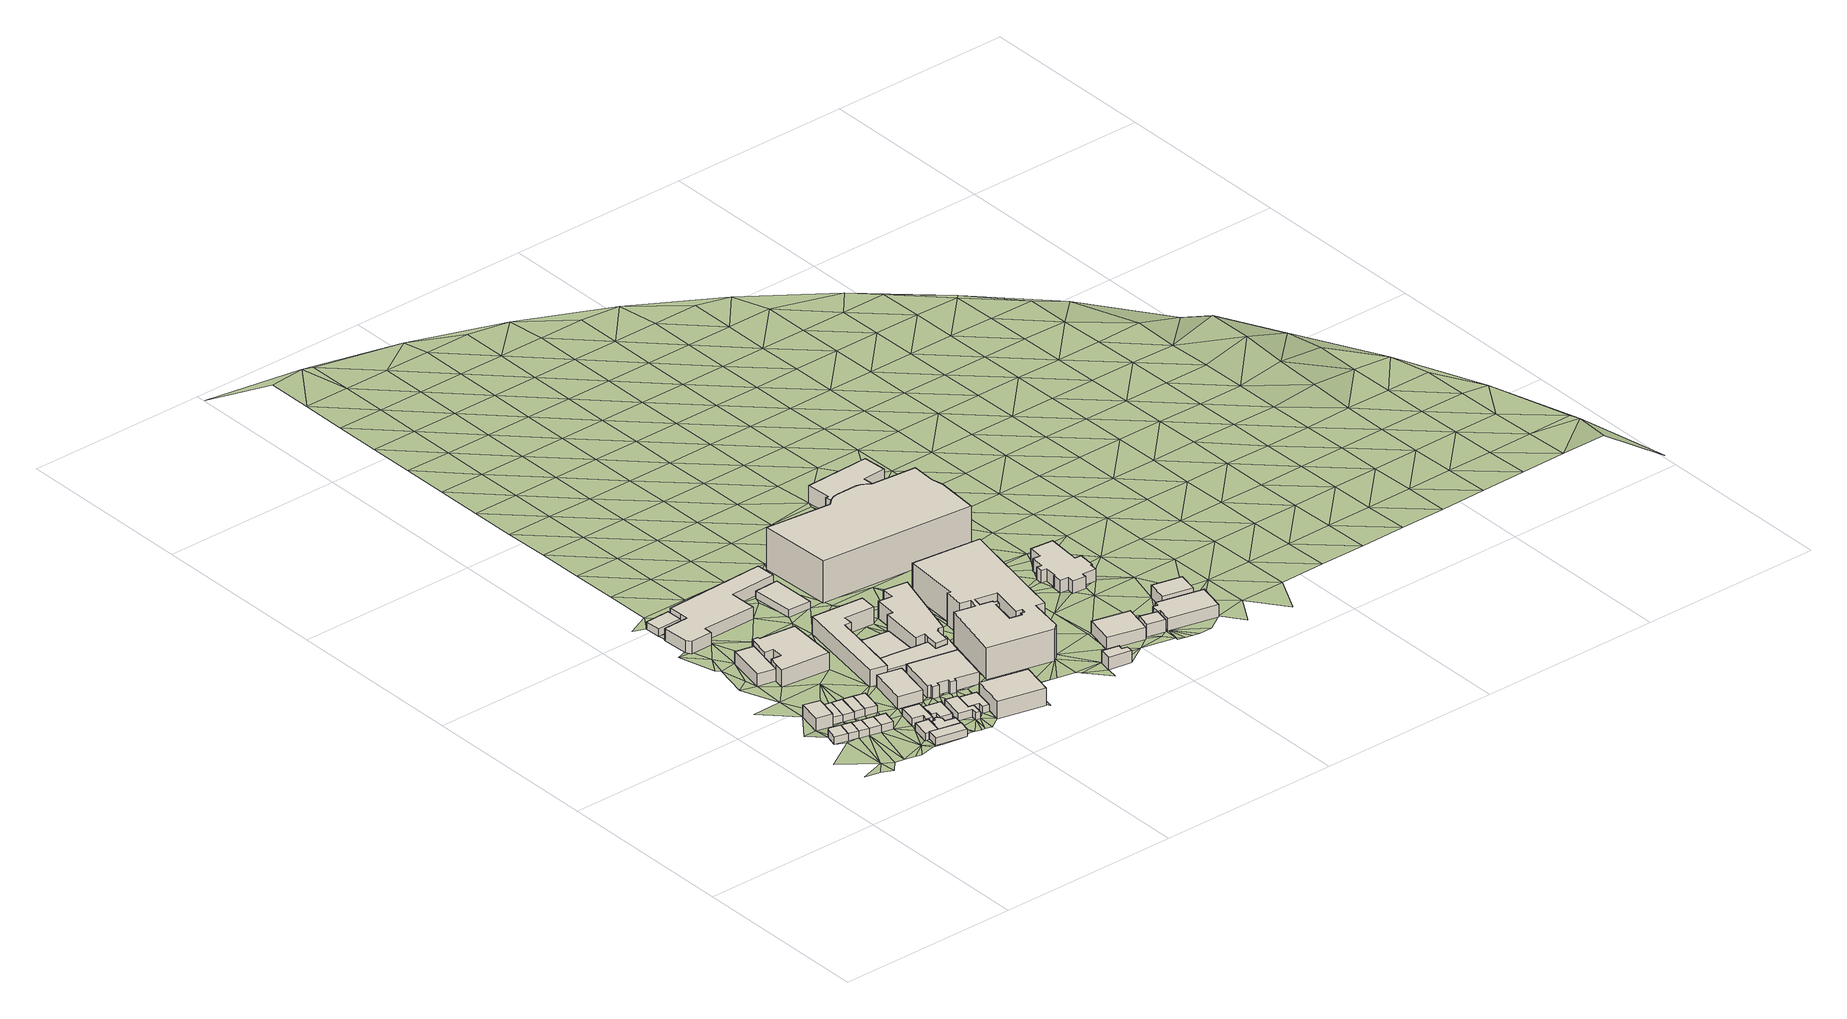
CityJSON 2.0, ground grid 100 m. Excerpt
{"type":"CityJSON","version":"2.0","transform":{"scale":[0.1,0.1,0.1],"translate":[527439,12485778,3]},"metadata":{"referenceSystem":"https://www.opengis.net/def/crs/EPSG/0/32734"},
"CityObjects":{
"building1":{"type":"Building","attributes":{"address":"22 Page Street Woodstock Cape Town","building":"house","building:levels":1,"building_height":4.1,"plus_code":"4FRW3CFV+4RV","ground_height":6.44,"roof_height":10.54},"geometry":[{"type":"Solid","lod":"1","boundaries":[[[[0,1,2,3]],[[1,4,5,2]],[[4,6,7,5]],[[6,8,9,7]],[[8,0,3,9]],[[3,2,5,7,9]],[[8,6,4,1,0]]]]}]},
"building2":{"type":"Building","attributes":{"address":"2 William Street Woodstock Cape Town","building":"house","building:levels":1,"building_height":4.1,"plus_code":"4FRW3CFV+4VJ","ground_height":6.44,"roof_height":10.54},"geometry":[{"type":"Solid","lod":"1","boundaries":[[[[10,11,12,13]],[[11,1,2,12]],[[1,0,3,2]],[[0,10,13,3]],[[13,12,2,3]],[[0,1,11,10]]]]}]},
"building3":{"type":"Building","attributes":{"address":"1 William Street Woodstock Cape Town","building":"house","building:levels":2,"building_height":6.9,"plus_code":"4FRW3CFV+6R5","ground_height":5.83,"roof_height":12.73},"geometry":[{"type":"Solid","lod":"1","boundaries":[[[[14,15,16,17]],[[15,18,19,16]],[[18,20,21,19]],[[20,22,23,21]],[[22,14,17,23]],[[17,16,19,21,23]],[[22,20,18,15,14]]]]}]},
"building4":{"type":"Building","attributes":{"address":"4 William Street Woodstock Cape Town","building":"house","building:levels":1,"building_height":4.1,"plus_code":"4FRW3CFV+4VM","ground_height":6.37,"roof_height":10.47},"geometry":[{"type":"Solid","lod":"1","boundaries":[[[[24,25,26,27]],[[25,28,29,26]],[[28,30,31,29]],[[30,24,27,31]],[[27,26,29,31]],[[30,28,25,24]]]]}]},
"building5":{"type":"Building","attributes":{"address":"3 William Street Woodstock Cape Town","building":"house","building:levels":1,"building_height":4.1,"plus_code":"4FRW3CFV+6V3","ground_height":5.83,"roof_height":9.93},"geometry":[{"type":"Solid","lod":"1","boundaries":[[[[15,14,32,33]],[[14,34,35,32]],[[34,36,37,35]],[[36,15,33,37]],[[33,32,35,37]],[[36,34,14,15]]]]}]},
"building6":{"type":"Building","attributes":{"address":"6 William Street Woodstock Cape Town","building":"house","building:levels":1,"building_height":4.1,"plus_code":"4FRW3CFV+4VH","ground_height":6.37,"roof_height":10.47},"geometry":[{"type":"Solid","lod":"1","boundaries":[[[[38,39,40,41]],[[39,25,26,40]],[[25,24,27,26]],[[24,38,41,27]],[[41,40,26,27]],[[24,25,39,38]]]]}]},
"building7":{"type":"Building","attributes":{"address":"5 William Street Woodstock Cape Town","building":"house","building:levels":1,"building_height":4.1,"plus_code":"4FRW3CFV+5VX","ground_height":5.83,"roof_height":9.93},"geometry":[{"type":"Solid","lod":"1","boundaries":[[[[36,34,35,37]],[[34,42,43,35]],[[42,44,45,43]],[[44,36,37,45]],[[37,35,43,45]],[[44,42,34,36]]]]}]},
"building8":{"type":"Building","attributes":{"address":"8 William Street Woodstock Cape Town","building":"house","building:levels":1,"building_height":4.1,"plus_code":"4FRW3CFV+4WG","ground_height":6.37,"roof_height":10.47},"geometry":[{"type":"Solid","lod":"1","boundaries":[[[[39,38,41,40]],[[38,46,47,41]],[[46,48,49,47]],[[48,39,40,49]],[[40,41,47,49]],[[48,46,38,39]]]]}]},
"building9":{"type":"Building","attributes":{"address":"7 William Street Woodstock Cape Town","building":"house","building:levels":1,"building_height":4.1,"plus_code":"4FRW3CFV+5WV","ground_height":5.92,"roof_height":10.02},"geometry":[{"type":"Solid","lod":"1","boundaries":[[[[50,51,52,53]],[[51,54,55,52]],[[54,56,57,55]],[[56,50,53,57]],[[53,52,55,57]],[[56,54,51,50]]]]}]},
"building10":{"type":"Building","attributes":{"address":"19 Hercules Street Woodstock Cape Town","building":"house","building:levels":1,"building_height":4.1,"plus_code":"4FRW3CFV+2XV","ground_height":6.37,"roof_height":10.47},"geometry":[{"type":"Solid","lod":"1","boundaries":[[[[58,59,60,61]],[[59,62,63,60]],[[62,64,65,63]],[[64,66,67,65]],[[66,68,69,67]],[[68,58,61,69]],[[61,60,63,65,67,69]],[[68,66,64,62,59,58]]]]}]},
"building11":{"type":"Building","attributes":{"address":"21 Hercules Street Woodstock Cape Town","building":"house","building:levels":1,"building_height":4.1,"plus_code":"4FRW3CFV+2X9","ground_height":6.82,"roof_height":10.92},"geometry":[{"type":"Solid","lod":"1","boundaries":[[[[70,71,72,73]],[[71,74,75,72]],[[74,76,77,75]],[[76,78,79,77]],[[78,70,73,79]],[[73,72,75,77,79]],[[78,76,74,71,70]]]]}]},
"building12":{"type":"Building","attributes":{"address":"Woodstock Gas 32 Albert Road Woodstock Cape Town","building":"retail","building:levels":2,"building_height":6.9,"plus_code":"4FRW3CFV+CV8","ground_height":5.07,"roof_height":11.97},"geometry":[{"type":"Solid","lod":"1","boundaries":[[[[80,81,82,83]],[[81,84,85,82]],[[84,86,87,85]],[[86,88,89,87]],[[88,90,91,89]],[[90,80,83,91]],[[83,82,85,87,89,91]],[[90,88,86,84,81,80]]]]}]},
"building13":{"type":"Building","attributes":{"address":"9 Hercules Street Woodstock Cape Town","building":"house","building:levels":1,"building_height":4.1,"plus_code":"4FRW3CFV+5WQ","ground_height":5.92,"roof_height":10.02},"geometry":[{"type":"Solid","lod":"1","boundaries":[[[[56,54,55,57]],[[54,92,93,55]],[[92,94,95,93]],[[94,56,57,95]],[[57,55,93,95]],[[94,92,54,56]]]]}]},
"building14":{"type":"Building","attributes":{"building":"yes","building:levels":1,"building_height":4.1,"plus_code":"4FRW3CFW+22R","ground_height":6.82,"roof_height":10.92},"geometry":[{"type":"Solid","lod":"1","boundaries":[[[[96,70,73,97]],[[70,98,99,73]],[[98,100,101,99]],[[100,102,103,101]],[[102,104,105,103]],[[104,106,107,105]],[[106,108,109,107]],[[108,110,111,109]],[[110,96,97,111]],[[97,73,99,101,103,105,107,109,111]],[[110,108,106,104,102,100,98,70,96]]]]}]},
"building15":{"type":"Building","attributes":{"address":"10 William Street Woodstock Cape Town","building":"house","building:levels":1,"building_height":4.1,"plus_code":"4FRW3CFV+4X5","ground_height":6.37,"roof_height":10.47},"geometry":[{"type":"Solid","lod":"1","boundaries":[[[[112,113,114,115]],[[113,116,117,114]],[[116,118,119,117]],[[118,120,121,119]],[[120,122,123,121]],[[122,112,115,123]],[[115,114,117,119,121,123]],[[122,120,118,116,113,112]]]]}]},
"building16":{"type":"Building","attributes":{"address":"Woodstock Cape Town","building":"yes","building:levels":1,"building_height":4.1,"plus_code":"4FRW3CFV+JR9","ground_height":4.52,"roof_height":8.62},"geometry":[{"type":"Solid","lod":"1","boundaries":[[[[124,125,126,127]],[[125,128,129,126]],[[128,130,131,129]],[[130,132,133,131]],[[132,124,127,133]],[[127,126,129,131,133]],[[132,130,128,125,124]]]]}]},
"building17":{"type":"Building","attributes":{"address":"12 William Street Woodstock Cape Town","building":"house","building:levels":1,"building_height":4.1,"plus_code":"4FRW3CFW+32P","ground_height":6.5,"roof_height":10.6},"geometry":[{"type":"Solid","lod":"1","boundaries":[[[[134,135,136,137]],[[135,138,139,136]],[[138,140,141,139]],[[140,142,143,141]],[[142,144,145,143]],[[144,134,137,145]],[[137,136,139,141,143,145]],[[144,142,140,138,135,134]]]]}]},
"building18":{"type":"Building","attributes":{"building":"industrial","building:levels":3,"building_height":9.7,"plus_code":"4FRW3CFV+9XJ","ground_height":5.07,"roof_height":14.77},"geometry":[{"type":"Solid","lod":"1","boundaries":[[[[86,84,146,147]],[[84,148,149,146]],[[148,150,151,149]],[[150,81,152,151]],[[81,80,153,152]],[[80,154,155,153]],[[154,156,157,155]],[[156,158,159,157]],[[158,160,161,159]],[[160,162,163,161]],[[162,164,165,163]],[[164,86,147,165]],[[147,146,149,151,152,153,155,157,159,161,163,165]],[[164,162,160,158,156,154,80,81,150,148,84,86]]]]}]},
"building19":{"type":"Building","attributes":{"address":"15 Hercules Street Woodstock Cape Town","building":"yes","building:levels":2,"building_height":6.9,"plus_code":"4FRW3CFW+52P","ground_height":6.01,"roof_height":12.91},"geometry":[{"type":"Solid","lod":"1","boundaries":[[[[166,167,168,169]],[[167,170,171,168]],[[170,172,173,171]],[[172,166,169,173]],[[169,168,171,173]],[[172,170,167,166]]]]}]},
"building20":{"type":"Building","attributes":{"address":"14 William Street Woodstock Cape Town","building":"house","building:levels":1,"building_height":4.1,"plus_code":"4FRW3CFW+33G","ground_height":6.5,"roof_height":10.6},"geometry":[{"type":"Solid","lod":"1","boundaries":[[[[174,175,176,177]],[[175,178,179,176]],[[178,180,181,179]],[[180,182,183,181]],[[182,184,185,183]],[[184,186,187,185]],[[186,188,189,187]],[[188,190,191,189]],[[190,174,177,191]],[[177,176,179,181,183,185,187,189,191]],[[190,188,186,184,182,180,178,175,174]]]]}]},
"building21":{"type":"Building","attributes":{"address":"16 William Street Woodstock Cape Town","building":"house","building:levels":1,"building_height":4.1,"plus_code":"4FRW3CFW+347","ground_height":6.56,"roof_height":10.66},"geometry":[{"type":"Solid","lod":"1","boundaries":[[[[192,193,194,195]],[[193,196,197,194]],[[196,198,199,197]],[[198,200,201,199]],[[200,202,203,201]],[[202,204,205,203]],[[204,192,195,205]],[[195,194,197,199,201,203,205]],[[204,202,200,198,196,193,192]]]]}]},
"building22":{"type":"Building","attributes":{"address":"Woodstock Cape Town","building":"industrial","building:levels":2,"building_height":6.9,"plus_code":"4FRW3CFV+HW7","ground_height":4.5,"roof_height":11.4},"geometry":[{"type":"Solid","lod":"1","boundaries":[[[[206,207,208,209]],[[207,210,211,208]],[[210,212,213,211]],[[212,214,215,213]],[[214,216,217,215]],[[216,218,219,217]],[[218,220,221,219]],[[220,222,223,221]],[[222,224,225,223]],[[224,226,227,225]],[[226,228,229,227]],[[228,206,209,229]],[[209,208,211,213,215,217,219,221,223,225,227,229]],[[228,226,224,222,220,218,216,214,212,210,207,206]]]]}]},
"building23":{"type":"Building","attributes":{"address":"Sulaimania Masjied 19 William Street Woodstock Cape Town","building":"mosque","building:levels":2,"amenity":"place_of_worship","building_height":6.9,"plus_code":"4FRW3CFW+548","ground_height":6.01,"roof_height":12.91},"geometry":[{"type":"Solid","lod":"1","boundaries":[[[[230,231,232,233]],[[231,234,235,232]],[[234,236,237,235]],[[236,238,239,237]],[[238,240,241,239]],[[240,242,243,241]],[[242,244,245,243]],[[244,246,247,245]],[[246,248,249,247]],[[248,250,251,249]],[[250,252,253,251]],[[252,230,233,253]],[[233,232,235,237,239,241,243,245,247,249,251,253]],[[252,250,248,246,244,242,240,238,236,234,231,230]]]]}]},
"building24":{"type":"Building","attributes":{"address":"Wex 2 18 William Street Woodstock Cape Town","building":"residential","building:levels":3,"building:flats":"45","residential":"student","operator":"Signatura","building_height":9.7,"plus_code":"4FRW3CFW+25P","ground_height":6.56,"roof_height":16.26},"geometry":[{"type":"Solid","lod":"1","boundaries":[[[[254,255,256,257]],[[255,258,259,256]],[[258,260,261,259]],[[260,254,257,261]],[[257,256,259,261]],[[260,258,255,254]]]]}]},
"building25":{"type":"Building","attributes":{"building":"commercial","building:levels":3,"building_height":9.7,"plus_code":"4FRW3CFW+825","ground_height":5.23,"roof_height":14.93},"geometry":[{"type":"Solid","lod":"1","boundaries":[[[[262,263,264,265]],[[263,266,267,264]],[[266,268,269,267]],[[268,270,271,269]],[[270,272,273,271]],[[272,274,275,273]],[[274,276,277,275]],[[276,278,279,277]],[[278,280,281,279]],[[280,282,283,281]],[[282,262,265,283]],[[265,264,267,269,271,273,275,277,279,281,283]],[[282,280,278,276,274,272,270,268,266,263,262]]]]}]},
"building26":{"type":"Building","attributes":{"building":"yes","building:levels":1,"amenity":"parking","building_height":4.1,"plus_code":"4FRW3CFW+843","ground_height":5.23,"roof_height":9.33},"geometry":[{"type":"Solid","lod":"1","boundaries":[[[[268,266,284,285]],[[266,286,287,284]],[[286,288,289,287]],[[288,268,285,289]],[[285,284,287,289]],[[288,286,266,268]]]]}]},
"building27":{"type":"Building","attributes":{"building":"yes","building:levels":2,"building_height":6.9,"plus_code":"4FRW3CFW+64M","ground_height":5.35,"roof_height":12.25},"geometry":[{"type":"Solid","lod":"1","boundaries":[[[[290,291,292,293]],[[291,294,295,292]],[[294,296,297,295]],[[296,298,299,297]],[[298,300,301,299]],[[300,302,303,301]],[[302,304,305,303]],[[304,290,293,305]],[[293,292,295,297,299,301,303,305]],[[304,302,300,298,296,294,291,290]]]]}]},
"building28":{"type":"Building","attributes":{"address":"Woodstock Cape Town","building":"industrial","building:levels":1,"building_height":4.1,"plus_code":"4FRW3CFW+G3Q","ground_height":4.76,"roof_height":8.86},"geometry":[{"type":"Solid","lod":"1","boundaries":[[[[306,307,308,309]],[[307,310,311,308]],[[310,312,313,311]],[[312,306,309,313]],[[309,308,311,313]],[[312,310,307,306]]]]}]},
"building29":{"type":"Building","attributes":{"address":"50 Albert Road Cape Town","building":"commercial","building:levels":3,"building_height":9.7,"plus_code":"4FRW3CFW+862","ground_height":5.23,"roof_height":14.93},"geometry":[{"type":"Solid","lod":"1","boundaries":[[[[314,315,316,317]],[[315,318,319,316]],[[318,320,321,319]],[[320,322,323,321]],[[322,324,325,323]],[[324,326,327,325]],[[326,328,329,327]],[[328,330,331,329]],[[330,332,333,331]],[[332,334,335,333]],[[334,336,337,335]],[[336,338,339,337]],[[338,340,341,339]],[[340,342,343,341]],[[342,314,317,343]],[[317,316,319,321,323,325,327,329,331,333,335,337,339,341,343]],[[342,340,338,336,334,332,330,328,326,324,322,320,318,315,314]]]]}]},
"building30":{"type":"Building","attributes":{"address":"The Woodstock Exchange 66-68 Albert Road Woodstock 7915 Cape Town","building":"commercial","building:levels":6,"operator":"Signatura","building_height":18.1,"plus_code":"4FRW3CFW+69W","ground_height":5.34,"roof_height":23.44},"geometry":[{"type":"Solid","lod":"1","boundaries":[[[[344,345,346,347]],[[345,348,349,346]],[[348,350,351,349]],[[350,352,353,351]],[[352,354,355,353]],[[354,356,357,355]],[[356,358,359,357]],[[358,360,361,359]],[[360,362,363,361]],[[362,364,365,363]],[[364,366,367,365]],[[366,368,369,367]],[[368,344,347,369]],[[370,371,372,373]],[[371,374,375,372]],[[374,376,377,375]],[[376,378,379,377]],[[378,380,381,379]],[[380,382,383,381]],[[382,384,385,383]],[[384,386,387,385]],[[386,388,389,387]],[[388,390,391,389]],[[390,392,393,391]],[[392,394,395,393]],[[394,396,397,395]],[[396,370,373,397]],[[347,346,349,351,353,355,357,359,361,363,365,367,369],[373,372,375,377,379,381,383,385,387,389,391,393,395,397]],[[368,366,364,362,360,358,356,354,352,350,348,345,344],[396,394,392,390,388,386,384,382,380,378,376,374,371,370]]]]}]},
"building31":{"type":"Building","attributes":{"address":"3 Station Street Woodstock Cape Town","building":"house","building:levels":2,"building_height":6.9,"plus_code":"4FRW3CFW+2C5","ground_height":7.12,"roof_height":14.02},"geometry":[{"type":"Solid","lod":"1","boundaries":[[[[398,399,400,401]],[[399,402,403,400]],[[402,404,405,403]],[[404,406,407,405]],[[406,408,409,407]],[[408,398,401,409]],[[401,400,403,405,407,409]],[[408,406,404,402,399,398]]]]}]},
"building32":{"type":"Building","attributes":{"address":"WEX 1 85 Albert Road Woodstock 7915 Cape Town","building":"apartments","building:levels":8,"building:flats":"275","operator":"Signatura","building_height":23.7,"plus_code":"4FRW3CFW+H89","ground_height":4.5,"roof_height":28.2},"geometry":[{"type":"Solid","lod":"1","boundaries":[[[[410,411,412,413]],[[411,414,415,412]],[[414,416,417,415]],[[416,418,419,417]],[[418,420,421,419]],[[420,422,423,421]],[[422,424,425,423]],[[424,426,427,425]],[[426,428,429,427]],[[428,430,431,429]],[[430,432,433,431]],[[432,434,435,433]],[[434,436,437,435]],[[436,410,413,437]],[[413,412,415,417,419,421,423,425,427,429,431,433,435,437]],[[436,434,432,430,428,426,424,422,420,418,416,414,411,410]]]]}]},
"building33":{"type":"Building","attributes":{"address":"35 William Street Woodstock Cape Town","building":"yes","building:levels":2,"building_height":6.9,"plus_code":"4FRW3CFW+3G7","ground_height":6.85,"roof_height":13.75},"geometry":[{"type":"Solid","lod":"1","boundaries":[[[[438,439,440,441]],[[439,442,443,440]],[[442,444,445,443]],[[444,438,441,445]],[[441,440,443,445]],[[444,442,439,438]]]]}]},
"building34":{"type":"Building","attributes":{"address":"37 William Street Woodstock Cape Town","building":"yes","building:levels":2,"building_height":6.9,"plus_code":"4FRW3CFW+2HW","ground_height":6.9,"roof_height":13.8},"geometry":[{"type":"Solid","lod":"1","boundaries":[[[[446,447,448,449]],[[447,450,451,448]],[[450,452,453,451]],[[452,446,449,453]],[[449,448,451,453]],[[452,450,447,446]]]]}]},
"building35":{"type":"Building","attributes":{"address":"St Mary the Virgin 70 Albert Road Woodstock 7915 Cape Town","building":"church","building:levels":2,"amenity":"place_of_worship","building_height":6.9,"plus_code":"4FRW3CFW+7HW","ground_height":5.65,"roof_height":12.55},"geometry":[{"type":"Solid","lod":"1","boundaries":[[[[454,455,456,457]],[[455,458,459,456]],[[458,460,461,459]],[[460,462,463,461]],[[462,464,465,463]],[[464,466,467,465]],[[466,468,469,467]],[[468,470,471,469]],[[470,472,473,471]],[[472,474,475,473]],[[474,476,477,475]],[[476,478,479,477]],[[478,480,481,479]],[[480,482,483,481]],[[482,484,485,483]],[[484,486,487,485]],[[486,488,489,487]],[[488,490,491,489]],[[490,492,493,491]],[[492,454,457,493]],[[457,456,459,461,463,465,467,469,471,473,475,477,479,481,483,485,487,489,491,493]],[[492,490,488,486,484,482,480,478,476,474,472,470,468,466,464,462,460,458,455,454]]]]}]},
"building36":{"type":"Building","attributes":{"address":"18 Sussex Street Woodstock Cape Town","building":"yes","building:levels":2,"building_height":6.9,"plus_code":"4FRW3CFW+2MM","ground_height":6.9,"roof_height":13.8},"geometry":[{"type":"Solid","lod":"1","boundaries":[[[[494,495,496,497]],[[495,498,499,496]],[[498,500,501,499]],[[500,502,503,501]],[[502,452,453,503]],[[452,504,505,453]],[[504,506,507,505]],[[506,494,497,507]],[[497,496,499,501,503,453,505,507]],[[506,504,452,502,500,498,495,494]]]]}]},
"building37":{"type":"Building","attributes":{"address":"Woodstock Station Woodstock Cape Town","building":"train_station","building:levels":3,"building_height":9.7,"plus_code":"4FRW3CFW+PFM","ground_height":4.29,"roof_height":13.99},"geometry":[{"type":"Solid","lod":"1","boundaries":[[[[508,509,510,511]],[[509,512,513,510]],[[512,514,515,513]],[[514,516,517,515]],[[516,518,519,517]],[[518,520,521,519]],[[520,522,523,521]],[[522,524,525,523]],[[524,526,527,525]],[[526,508,511,527]],[[511,510,513,515,517,519,521,523,525,527]],[[526,524,522,520,518,516,514,512,509,508]]]]}]},
"building38":{"type":"Building","attributes":{"address":"16 Sussex Street Woodstock Cape Town","building":"yes","building:levels":2,"building_height":6.9,"plus_code":"4FRW3CFW+3MX","ground_height":6.93,"roof_height":13.83},"geometry":[{"type":"Solid","lod":"1","boundaries":[[[[528,529,530,531]],[[529,532,533,530]],[[532,534,535,533]],[[534,528,531,535]],[[531,530,533,535]],[[534,532,529,528]]]]}]},
"terrain1":{"type":"TINRelief","geometry":[{"type":"CompositeSurface","lod":"1","boundaries":[[[536,537,538]],[[539,536,538]],[[536,540,541]],[[542,536,539]],[[20,543,6]],[[8,540,0]],[[540,536,10]],[[544,536,542]],[[20,6,4]],[[543,20,18]],[[540,10,0]],[[542,545,544]],[[536,544,10]],[[22,20,4]],[[4,1,22]],[[18,546,547]],[[548,549,545]],[[22,1,11]],[[544,545,38]],[[549,548,550]],[[22,34,14]],[[549,38,545]],[[34,22,11]],[[15,546,18]],[[34,11,25]],[[551,549,550]],[[90,552,546]],[[34,25,51]],[[552,90,553]],[[549,551,74]],[[38,549,46]],[[554,552,553]],[[25,39,51]],[[74,555,549]],[[546,556,90]],[[551,557,74]],[[555,66,549]],[[46,549,66]],[[74,71,555]],[[51,39,54]],[[558,546,15]],[[559,560,561]],[[559,561,554]],[[562,553,90]],[[562,554,553]],[[15,563,558]],[[90,556,80]],[[39,564,54]],[[565,566,560]],[[565,560,559]],[[546,558,556]],[[39,48,564]],[[76,74,557]],[[113,46,66]],[[554,562,559]],[[48,46,112]],[[558,563,50]],[[113,112,46]],[[113,66,567]],[[568,567,66]],[[558,50,56]],[[569,564,48]],[[570,565,559]],[[567,571,113]],[[559,562,570]],[[96,108,568]],[[569,48,112]],[[96,110,108]],[[568,572,567]],[[573,574,81]],[[568,108,572]],[[78,98,70]],[[564,569,94]],[[130,575,576]],[[106,572,108]],[[577,578,579]],[[580,574,573]],[[106,104,581]],[[78,76,582]],[[570,562,164]],[[572,106,142]],[[86,164,562]],[[140,572,142]],[[104,102,100]],[[106,581,142]],[[140,138,572]],[[556,558,583]],[[112,584,569]],[[585,78,582]],[[56,94,586]],[[98,78,587]],[[56,586,558]],[[104,588,581]],[[585,587,78]],[[98,587,100]],[[572,138,584]],[[588,104,100]],[[578,577,589]],[[170,94,569]],[[130,128,575]],[[590,100,587]],[[588,100,590]],[[587,585,591]],[[138,592,584]],[[584,593,569]],[[594,570,164]],[[595,570,594]],[[596,591,585]],[[586,94,170]],[[587,591,590]],[[164,162,594]],[[558,586,583]],[[135,592,138]],[[596,597,591]],[[593,584,592]],[[178,588,590]],[[588,178,135]],[[598,599,597]],[[591,600,590]],[[591,597,599]],[[178,592,135]],[[601,162,160]],[[592,602,593]],[[592,178,602]],[[603,586,170]],[[604,575,128]],[[599,598,605]],[[594,162,601]],[[606,575,604]],[[602,607,593]],[[128,125,604]],[[595,594,608]],[[609,610,599]],[[602,178,611]],[[599,605,609]],[[612,607,602]],[[593,607,167]],[[167,603,170]],[[611,178,613]],[[610,609,614]],[[615,609,605]],[[586,280,583]],[[613,616,611]],[[606,617,618]],[[192,204,613]],[[167,607,234]],[[619,620,611]],[[605,255,615]],[[234,603,167]],[[619,611,616]],[[601,583,280]],[[616,613,621]],[[604,617,606]],[[621,613,204]],[[622,594,601]],[[615,255,204]],[[594,622,608]],[[603,234,623]],[[624,618,625]],[[626,621,204]],[[255,626,204]],[[627,621,626]],[[628,604,125]],[[629,630,290]],[[617,625,618]],[[280,622,601]],[[255,631,626]],[[626,631,627]],[[632,624,633]],[[623,634,603]],[[608,622,635]],[[272,270,268]],[[636,608,637]],[[617,604,628]],[[633,624,625]],[[638,629,290]],[[639,623,234]],[[640,631,255]],[[608,635,637]],[[125,228,628]],[[268,641,272]],[[280,642,622]],[[637,310,636]],[[632,643,644]],[[645,646,647]],[[642,635,622]],[[310,637,635]],[[648,631,640]],[[617,649,625]],[[648,639,631]],[[274,272,650]],[[643,632,633]],[[638,651,629]],[[651,641,629]],[[623,639,634]],[[647,640,645]],[[652,636,310]],[[628,649,617]],[[650,272,641]],[[638,653,651]],[[639,648,634]],[[642,280,654]],[[655,644,656]],[[641,651,338]],[[650,276,274]],[[633,625,657]],[[654,280,278]],[[643,656,644]],[[658,634,648]],[[647,659,640]],[[338,650,641]],[[649,657,625]],[[276,650,338]],[[310,660,652]],[[661,662,663]],[[664,655,665]],[[336,276,338]],[[648,640,666]],[[662,634,658]],[[667,663,662]],[[660,642,668]],[[668,642,654]],[[643,633,669]],[[670,667,662]],[[336,334,276]],[[665,655,656]],[[278,276,334]],[[670,662,658]],[[649,628,671]],[[640,659,666]],[[657,669,633]],[[228,671,628]],[[660,410,652]],[[664,672,673]],[[668,410,660]],[[410,228,652]],[[278,674,654]],[[658,675,670]],[[278,334,674]],[[643,676,656]],[[659,677,666]],[[672,664,665]],[[675,678,670]],[[649,679,657]],[[674,334,680]],[[681,668,654]],[[669,676,643]],[[675,658,682]],[[228,410,671]],[[666,677,683]],[[684,673,685]],[[671,679,649]],[[670,678,686]],[[678,675,687]],[[654,674,681]],[[665,656,688]],[[682,689,675]],[[685,673,672]],[[669,657,690]],[[691,683,692]],[[676,688,656]],[[686,678,687]],[[693,694,695]],[[693,695,696]],[[696,697,693]],[[691,666,683]],[[692,698,398]],[[699,684,700]],[[701,702,703]],[[704,705,706]],[[690,657,679]],[[707,686,687]],[[398,691,692]],[[697,696,708]],[[672,665,709]],[[681,674,686]],[[691,710,666]],[[696,695,711]],[[700,684,685]],[[711,695,712]],[[713,671,410]],[[703,714,715]],[[703,716,701]],[[676,669,717]],[[708,696,716]],[[688,709,665]],[[686,707,345]],[[708,716,715]],[[715,716,703]],[[668,681,718]],[[679,671,713]],[[717,669,690]],[[686,345,681]],[[705,704,699]],[[719,710,691]],[[672,720,685]],[[721,710,722]],[[723,699,700]],[[676,724,688]],[[709,720,672]],[[699,723,705]],[[713,410,725]],[[719,691,726]],[[727,690,679]],[[710,728,722]],[[717,724,676]],[[728,710,719]],[[726,729,730]],[[345,718,681]],[[700,685,731]],[[730,732,726]],[[713,727,679]],[[719,726,732]],[[709,688,733]],[[720,731,685]],[[730,734,735]],[[730,735,732]],[[736,717,690]],[[732,735,719]],[[733,688,724]],[[719,438,728]],[[723,700,737]],[[723,738,705]],[[728,739,722]],[[736,690,727]],[[668,718,740]],[[720,709,741]],[[725,742,713]],[[731,737,700]],[[719,735,743]],[[739,728,438]],[[724,717,744]],[[742,745,713]],[[746,718,345]],[[747,722,739]],[[741,709,733]],[[723,748,738]],[[744,717,736]],[[713,512,727]],[[720,749,731]],[[747,746,722]],[[737,748,723]],[[512,713,745]],[[735,750,743]],[[751,733,724]],[[749,720,741]],[[750,735,752]],[[438,753,739]],[[751,724,744]],[[736,727,508]],[[754,743,750]],[[755,745,756]],[[743,754,446]],[[738,757,705]],[[444,758,438]],[[737,731,759]],[[747,739,760]],[[444,743,446]],[[754,750,761]],[[762,741,733]],[[763,755,756]],[[763,756,764]],[[765,727,512]],[[759,731,749]],[[512,745,755]],[[438,758,753]],[[766,746,747]],[[508,727,765]],[[750,752,761]],[[767,744,736]],[[760,739,768]],[[769,770,752]],[[762,733,751]],[[740,718,746]],[[763,764,755]],[[761,752,771]],[[766,747,772]],[[752,770,771]],[[757,738,748]],[[444,446,502]],[[753,768,739]],[[748,737,773]],[[747,760,774]],[[775,747,774]],[[747,775,772]],[[771,770,776]],[[771,777,761]],[[736,508,767]],[[444,502,758]],[[502,446,777]],[[749,741,778]],[[755,764,779]],[[773,737,759]],[[509,765,512]],[[771,780,777]],[[781,779,764]],[[771,776,782]],[[509,508,765]],[[751,744,783]],[[784,779,781]],[[768,785,760]],[[778,741,762]],[[758,502,498]],[[786,755,779]],[[784,787,779]],[[766,772,788]],[[789,775,774]],[[789,774,790]],[[791,746,766]],[[792,771,782]],[[767,783,744]],[[500,498,502]],[[793,768,753]],[[794,759,749]],[[788,772,795]],[[470,766,788]],[[748,773,796]],[[753,758,529]],[[758,498,529]],[[779,787,797]],[[798,762,751]],[[746,791,740]],[[794,749,778]],[[748,796,757]],[[792,799,771]],[[470,791,766]],[[800,793,753]],[[783,798,751]],[[793,800,801]],[[498,532,529]],[[788,802,470]],[[803,773,759]],[[804,767,508]],[[779,797,805]],[[806,797,787]],[[807,778,762]],[[808,532,498]],[[803,759,794]],[[800,753,809]],[[753,529,809]],[[804,783,767]],[[798,807,762]],[[810,811,800]],[[791,812,740]],[[740,812,813]],[[796,773,814]],[[797,806,805]],[[468,791,470]],[[810,800,809]],[[815,794,778]],[[532,808,534]],[[814,773,803]],[[468,816,817]],[[818,804,508]],[[819,820,813]],[[798,783,821]],[[796,822,757]],[[805,823,824]],[[807,815,778]],[[825,817,810]],[[529,528,809]],[[806,820,819]],[[819,813,812]],[[826,799,827]],[[821,783,804]],[[809,825,810]],[[805,806,828]],[[825,468,817]],[[808,799,826]],[[812,791,829]],[[830,803,794]],[[468,829,791]],[[822,796,814]],[[805,828,823]],[[831,807,798]],[[815,830,794]],[[819,828,806]],[[832,534,808]],[[528,534,832]],[[821,831,798]],[[825,829,468]],[[819,812,833]],[[834,814,803]],[[826,832,808]],[[835,809,528]],[[836,815,807]],[[835,825,809]],[[833,812,829]],[[830,834,803]],[[818,823,837]],[[822,838,757]],[[837,823,828]],[[804,818,839]],[[821,804,839]],[[836,807,831]],[[835,528,832]],[[840,828,819]],[[814,838,822]],[[830,815,841]],[[818,837,839]],[[840,819,833]],[[834,842,814]],[[831,821,843]],[[829,825,844]],[[832,826,845]],[[845,826,846]],[[841,815,836]],[[825,835,847]],[[842,838,814]],[[828,848,837]],[[843,821,839]],[[849,834,830]],[[833,829,844]],[[840,848,828]],[[825,847,844]],[[850,836,831]],[[849,830,841]],[[839,837,851]],[[835,832,852]],[[850,831,843]],[[845,853,832]],[[854,842,834]],[[840,833,855]],[[851,837,848]],[[856,841,836]],[[847,835,852]],[[854,834,849]],[[844,855,833]],[[852,832,853]],[[857,843,839]],[[850,856,836]],[[838,842,858]],[[857,839,851]],[[849,841,859]],[[860,848,840]],[[847,861,844]],[[858,842,854]],[[855,862,840]],[[863,850,843]],[[864,853,845]],[[841,856,859]],[[852,861,847]],[[851,848,860]],[[863,843,857]],[[840,862,860]],[[865,854,849]],[[855,844,866]],[[856,850,867]],[[865,849,859]],[[861,866,844]],[[868,838,858]],[[853,869,852]],[[867,850,863]],[[853,864,870]],[[857,851,871]],[[862,855,872]],[[860,873,851]],[[868,858,854]],[[874,859,856]],[[852,869,861]],[[865,875,854]],[[869,853,870]],[[866,872,855]],[[863,857,871]],[[867,874,856]],[[851,873,871]],[[875,868,854]],[[862,876,860]],[[865,859,877]],[[862,872,876]],[[867,863,878]],[[870,864,879]],[[880,866,861]],[[877,859,874]],[[861,869,881]],[[873,860,882]],[[871,878,863]],[[883,875,865]],[[866,880,872]],[[861,881,880]],[[860,876,882]],[[883,865,877]],[[867,884,874]],[[885,869,870]],[[871,873,886]],[[878,887,867]],[[879,888,870]],[[889,868,875]],[[882,886,873]],[[877,874,884]],[[885,881,869]],[[876,872,890]],[[889,875,883]],[[867,887,884]],[[885,870,888]],[[872,880,891]],[[892,878,871]],[[890,882,876]],[[890,872,891]],[[886,892,871]],[[893,883,877]],[[879,894,888]],[[880,881,895]],[[896,887,878]],[[897,868,889]],[[884,898,877]],[[881,885,899]],[[886,882,900]],[[892,896,878]],[[883,897,889]],[[895,891,880]],[[877,898,893]],[[881,899,895]],[[900,882,890]],[[888,901,885]],[[884,887,902]],[[897,883,893]],[[888,894,903]],[[896,904,887]],[[892,886,905]],[[900,906,886]],[[899,885,901]],[[890,891,907]],[[884,902,898]],[[901,888,903]],[[891,895,908]],[[887,904,902]],[[896,892,905]],[[886,906,905]],[[907,900,890]],[[907,891,908]],[[899,909,895]],[[898,910,893]],[[911,903,894]],[[904,896,912]],[[909,899,901]],[[898,902,910]],[[906,900,913]],[[905,912,896]],[[914,897,893]],[[908,895,915]],[[900,907,913]],[[915,895,909]],[[903,916,901]],[[905,906,917]],[[904,918,902]],[[911,919,903]],[[912,920,904]],[[893,910,914]],[[908,921,907]],[[913,917,906]],[[909,901,916]],[[902,918,910]],[[916,903,919]],[[921,908,915]],[[904,920,918]],[[922,912,905]],[[907,923,913]],[[917,922,905]],[[909,924,915]],[[907,921,923]],[[925,920,912]],[[919,911,926]],[[927,914,910]],[[924,909,916]],[[910,918,927]],[[922,925,912]],[[921,915,928]],[[917,913,929]],[[913,923,930]],[[915,924,928]],[[917,929,922]],[[918,920,931]],[[919,932,916]],[[913,930,929]],[[925,933,920]],[[919,926,934]],[[923,921,935]],[[914,927,936]],[[918,931,927]],[[924,916,932]],[[935,921,928]],[[920,933,931]],[[932,919,934]],[[930,923,937]],[[925,922,938]],[[922,929,939]],[[924,940,928]],[[937,923,935]],[[927,931,936]],[[925,938,933]],[[941,934,926]],[[922,939,938]],[[940,924,932]],[[930,942,929]],[[935,928,943]],[[930,937,942]],[[931,933,944]],[[943,928,940]],[[929,945,939]],[[934,946,932]],[[931,944,936]],[[933,938,944]],[[934,941,947]],[[937,935,948]],[[945,929,942]],[[940,932,946]],[[948,935,943]],[[946,934,947]],[[939,949,938]],[[944,950,936]],[[939,945,949]],[[938,950,944]],[[942,937,951]],[[943,940,952]],[[937,948,953]],[[947,941,954]],[[950,938,949]],[[946,952,940]],[[945,942,951]],[[951,937,953]],[[947,955,946]],[[948,943,956]],[[952,957,943]],[[945,958,949]],[[955,947,954]],[[958,950,949]],[[953,948,956]],[[945,951,959]],[[943,957,956]],[[952,946,960]],[[945,959,958]],[[946,955,960]],[[961,951,953]],[[957,952,962]],[[963,953,956]],[[962,952,960]],[[959,951,961]],[[953,963,961]],[[955,954,964]],[[958,959,961]],[[957,965,956]],[[960,955,966]],[[967,957,962]],[[968,964,954]],[[963,956,965]],[[965,957,967]],[[955,964,966]],[[960,969,962]],[[963,965,961]],[[968,970,964]],[[960,966,969]],[[967,962,969]],[[969,965,967]],[[966,964,969]]]}]}
},
"vertices":[
[358,606,42],[380,689,42],[380,689,83],[358,606,83],[320,705,42],[320,705,83],[305,692,42],[305,692,83],[288,625,42],[288,625,83],
[413,592,42],[434,675,42],[434,675,83],[413,592,83],
[395,773,36],[425,892,36],[425,892,105],[395,773,105],[335,916,36],[335,916,105],[303,782,36],[303,782,105],[391,761,36],[391,761,105],
[466,579,41],[486,662,41],[486,662,82],[466,579,82],[434,675,41],[434,675,82],[413,592,41],[413,592,82],
[395,773,77],[425,892,77],[453,758,36],[453,758,77],[482,879,36],[482,879,77],
[530,564,41],[549,647,41],[549,647,82],[530,564,82],
[511,744,36],[511,744,77],[540,867,36],[540,867,77],
[593,550,41],[593,550,82],[613,632,41],[613,632,82],
[540,867,37],[511,744,37],[511,744,78],[540,867,78],[567,731,37],[567,731,78],[596,854,37],[596,854,78],
[661,368,41],[712,356,41],[712,356,82],[661,368,82],[729,431,41],[729,431,82],[735,459,41],[735,459,82],[663,474,41],[663,474,82],[640,372,41],[640,372,82],
[712,356,46],[661,368,46],[661,368,87],[712,356,87],[646,301,46],[646,301,87],[814,265,46],[814,265,87],[829,330,46],[829,330,87],
[453,1254,28],[464,1301,28],[464,1301,97],[453,1254,97],[478,1365,28],[478,1365,97],[503,1476,28],[503,1476,97],[402,1498,28],[402,1498,97],[354,1275,28],[354,1275,97],
[631,716,37],[631,716,78],[660,839,37],[660,839,78],
[729,431,46],[729,431,87],[828,331,46],[828,331,87],[839,380,46],[839,380,87],[781,393,46],[781,393,87],[786,419,46],[786,419,87],[775,441,46],[775,441,87],[753,446,46],[753,446,87],[749,427,46],[749,427,87],
[701,614,41],[680,513,41],[680,513,82],[701,614,82],[736,501,41],[736,501,82],[729,469,41],[729,469,82],[762,462,41],[762,462,82],[791,594,41],[791,594,82],
[426,1928,23],[424,2000,23],[424,2000,64],[426,1928,64],[424,2017,23],[424,2017,64],[285,2013,23],[285,2013,64],[288,1924,23],[288,1924,64],
[853,422,42],[880,542,42],[880,542,83],[853,422,83],[789,562,42],[789,562,83],[772,485,42],[772,485,83],[798,479,42],[798,479,83],[789,436,42],[789,436,83],
[478,1365,125],[503,1476,125],[527,1360,28],[527,1360,125],[520,1295,28],[520,1295,125],[464,1301,125],[453,1254,125],[441,1195,28],[441,1195,125],[712,1167,28],[712,1167,125],[739,1455,28],[739,1455,125],[540,1478,28],[540,1478,125],[540,1491,28],[540,1491,125],[507,1494,28],[507,1494,125],
[858,647,38],[907,863,38],[907,863,106],[858,647,106],[776,893,38],[776,893,106],[726,677,38],[726,677,106],
[970,515,42],[974,529,42],[974,529,83],[970,515,83],[905,543,42],[905,543,83],[875,405,42],[875,405,83],[949,389,42],[949,389,83],[943,358,42],[943,358,83],[967,353,42],[967,353,83],[981,416,42],[981,416,83],[951,422,42],[951,422,83],
[970,515,43],[951,422,43],[951,422,84],[970,515,84],[981,416,43],[981,416,84],[1008,410,43],[1008,410,84],[1002,381,43],[1002,381,84],[1039,373,43],[1039,373,84],[1065,495,43],[1065,495,84],
[424,2000,22],[426,1928,22],[426,1928,91],[424,2000,91],[427,1882,22],[427,1882,91],[288,1879,22],[288,1879,91],[291,1734,22],[291,1734,91],[308,1706,22],[308,1706,91],[432,1708,22],[432,1708,91],[432,1753,22],[432,1753,91],[732,1755,22],[732,1755,91],[730,1903,22],[730,1903,91],[990,1910,22],[990,1910,91],[987,2020,22],[987,2020,91],
[1166,597,38],[1218,816,38],[1218,816,106],[1166,597,106],[947,875,38],[947,875,106],[896,662,38],[896,662,106],[914,657,38],[914,657,106],[910,641,38],[910,641,106],[946,632,38],[946,632,106],[950,651,38],[950,651,106],[1007,638,38],[1007,638,106],[1003,618,38],[1003,618,106],[1035,611,38],[1035,611,106],[1038,627,38],[1038,627,106],
[1328,427,43],[1073,486,43],[1073,486,140],[1328,427,140],[1028,298,43],[1028,298,140],[1284,239,43],[1284,239,140],
[848,899,30],[869,1007,30],[869,1007,127],[848,899,127],[875,1035,30],[875,1035,127],[911,1224,30],[911,1224,127],[924,1305,30],[924,1305,127],[964,1302,30],[964,1302,127],[968,1355,30],[968,1355,127],[1136,1342,30],[1136,1342,127],[1146,1437,30],[1146,1437,127],[855,1464,30],[855,1464,127],[757,922,30],[757,922,127],
[875,1035,71],[911,1224,71],[1091,1006,30],[1091,1006,71],[1109,1199,30],[1109,1199,71],
[869,1007,31],[848,899,31],[848,899,100],[869,1007,100],[1222,818,31],[1222,818,100],[1260,955,31],[1260,955,100],[1227,956,31],[1227,956,100],[1218,894,31],[1218,894,100],[1151,899,31],[1151,899,100],[1159,968,31],[1159,968,100],
[998,1648,25],[994,1891,25],[994,1891,66],[998,1648,66],[859,1885,25],[859,1885,66],[870,1655,25],[870,1655,66],
[1159,968,30],[1151,899,30],[1151,899,127],[1159,968,127],[1218,894,30],[1218,894,127],[1227,956,30],[1227,956,127],[1231,980,30],[1231,980,127],[1246,993,30],[1246,993,127],[1273,991,30],[1273,991,127],[1401,1409,30],[1401,1409,127],[1269,1428,30],[1269,1428,127],[1263,1357,30],[1263,1357,127],[1186,1366,30],[1186,1366,127],[1172,1243,30],[1172,1243,127],[1140,1248,30],[1140,1248,127],[1110,1001,30],[1110,1001,127],[1164,998,30],[1164,998,127],
[1827,1378,31],[1442,1419,31],[1442,1419,212],[1827,1378,212],[1417,1104,31],[1417,1104,212],[1397,1108,31],[1397,1108,212],[1383,997,31],[1383,997,212],[1438,984,31],[1438,984,212],[1427,932,31],[1427,932,212],[1312,958,31],[1312,958,212],[1224,612,31],[1224,612,212],[1581,530,31],[1581,530,212],[1612,555,31],[1612,555,212],[1647,751,31],[1647,751,212],[1696,740,31],[1696,740,212],[1460,978,31],[1579,952,31],[1579,952,212],[1460,978,212],[1540,772,31],[1540,772,212],[1576,764,31],[1576,764,212],[1571,740,31],[1571,740,212],[1549,745,31],[1549,745,212],[1546,729,31],[1546,729,212],[1479,744,31],[1479,744,212],[1508,881,31],[1508,881,212],[1527,877,31],[1527,877,212],[1532,899,31],[1532,899,212],[1515,903,31],[1515,903,212],[1517,913,31],[1517,913,212],[1449,928,31],[1449,928,212],
[1709,284,49],[1836,262,49],[1836,262,118],[1709,284,118],[1840,301,49],[1840,301,118],[1810,307,49],[1810,307,118],[1816,334,49],[1816,334,118],[1724,353,49],[1724,353,118],
[1068,2054,22],[1081,1648,22],[1081,1648,259],[1068,2054,259],[1937,1571,22],[1937,1571,259],[1958,1809,22],[1958,1809,259],[1946,1876,22],[1946,1876,259],[1954,2006,22],[1954,2006,259],[1699,2029,22],[1699,2029,259],[1682,2045,22],[1682,2045,259],[1658,2058,22],[1658,2058,259],[1635,2063,22],[1635,2063,259],[1521,2064,22],[1521,2064,259],[1494,2060,22],[1494,2060,259],[1465,2046,22],[1465,2046,259],[1434,2017,22],[1434,2017,259],
[1859,591,46],[1820,430,46],[1820,430,115],[1859,591,115],[2023,381,46],[2023,381,115],[2062,542,46],[2062,542,115],
[2062,478,46],[2042,397,46],[2042,397,115],[2062,478,115],[2139,374,46],[2139,374,115],[2157,453,46],[2157,453,115],
[2108,928,34],[2111,955,34],[2111,955,103],[2108,928,103],[2189,948,34],[2189,948,103],[2193,991,34],[2193,991,103],[2202,990,34],[2202,990,103],[2211,1085,34],[2211,1085,103],[2176,1088,34],[2176,1088,103],[2194,1275,34],[2194,1275,103],[2068,1287,34],[2068,1287,103],[2061,1209,34],[2061,1209,103],[2019,1213,34],[2019,1213,103],[2012,1139,34],[2012,1139,103],[1983,1142,34],[1983,1142,103],[1980,1103,34],[1980,1103,103],[2010,1100,34],[2010,1100,103],[2003,1031,34],[2003,1031,103],[1997,1031,34],[1997,1031,103],[1992,977,34],[1992,977,103],[2038,973,34],[2038,973,103],[2034,935,34],[2034,935,103],
[2419,312,46],[2454,463,46],[2454,463,115],[2419,312,115],[2200,522,46],[2200,522,115],[2194,497,46],[2194,497,115],[2169,503,46],[2169,503,115],[2171,450,46],[2171,450,115],[2153,373,46],[2153,373,115],
[1607,2383,20],[1616,2248,20],[1616,2248,117],[1607,2383,117],[1600,2248,20],[1600,2248,117],[1604,2158,20],[1604,2158,117],[1703,2159,20],[1703,2159,117],[1705,2147,20],[1705,2147,117],[1853,2153,20],[1853,2153,117],[1847,2258,20],[1847,2258,117],[1977,2263,20],[1977,2263,117],[1969,2396,20],[1969,2396,117],
[2447,616,47],[2284,652,47],[2284,652,116],[2447,616,116],[2259,541,47],[2259,541,116],[2422,505,47],[2422,505,116],
[342,345,46],[207,303,46],[287,285,46],[353,258,46],[342,595,42],[168,487,42],[399,311,46],[227,777,36],[466,579,42],[450,300,46],[342,1095,29],[180,1088,30],[507,287,46],[592,345,46],[541,278,46],[628,296,46],[267,1302,28],[342,1345,28],[310,1483,29],[640,372,46],[441,1195,29],[678,285,46],[592,1095,31],[342,1595,29],[234,1712,29],[286,1509,29],[402,1498,29],[482,879,37],[631,716,41],[308,1706,29],[291,1734,27],[729,469,46],[735,459,46],[726,677,42],[432,1708,29],[736,501,42],[762,462,46],[520,1295,29],[478,1365,29],[342,2095,23],[221,2041,23],[427,1882,27],[288,1924,27],[288,1879,27],[527,1360,29],[789,436,46],[832,285,46],[712,1167,31],[791,594,42],[868,276,46],[757,922,38],[842,345,46],[853,422,46],[426,1928,27],[875,405,46],[943,358,46],[842,595,42],[858,647,42],[592,1595,28],[432,1753,27],[904,268,46],[923,264,46],[960,255,46],[967,353,46],[949,389,46],[739,1455,30],[910,641,42],[848,899,38],[592,2095,22],[1028,298,46],[342,2345,21],[896,662,42],[732,1755,25],[1002,381,46],[981,416,46],[946,632,42],[914,657,42],[974,529,43],[1008,410,46],[1039,373,46],[1003,618,43],[592,2345,19],[342,2595,18],[1007,638,43],[950,651,42],[1035,611,43],[842,1595,29],[1092,845,39],[342,2845,15],[592,2595,17],[1092,595,43],[1038,627,43],[842,2095,21],[1091,1006,33],[875,1035,31],[1166,597,43],[342,3095,10],[592,2845,14],[1222,818,39],[870,1655,29],[730,1903,25],[842,1845,25],[1159,968,39],[1218,816,39],[1328,427,47],[1109,1199,33],[998,1648,29],[592,3095,10],[342,3345,10],[1284,239,47],[1290,213,52],[1339,420,47],[1224,612,44],[842,2345,18],[1092,1345,30],[1110,1001,33],[990,1910,26],[1164,998,33],[1092,1595,29],[342,3595,9],[592,3345,9],[842,2595,16],[1312,958,39],[1437,398,47],[994,1891,26],[1227,956,39],[1260,955,39],[1231,980,32],[342,3845,9],[592,3595,8],[1581,530,44],[1246,993,32],[1081,1648,29],[842,2845,13],[1273,991,32],[1092,2095,22],[592,3845,8],[342,4095,8],[1269,1428,31],[1383,997,32],[842,3095,9],[1474,390,49],[1342,1095,32],[1092,2345,19],[1263,1357,31],[1342,1595,29],[1427,932,39],[1574,367,49],[342,4345,9],[592,4095,8],[1401,1409,31],[1397,1108,32],[842,3345,8],[1438,984,32],[1092,2595,16],[1724,353,50],[1592,345,49],[1479,744,40],[1546,729,40],[1549,745,40],[1540,772,40],[1508,881,40],[1698,222,49],[342,4595,9],[592,4345,8],[1460,978,32],[1449,928,39],[1517,913,40],[342,4845,9],[540,4866,8],[6,4946,10],[1417,1104,32],[1527,877,40],[842,3595,8],[1612,555,44],[1576,764,40],[1571,740,40],[1342,2095,23],[1515,903,40],[1532,899,40],[1579,952,40],[1092,2845,13],[1592,1595,30],[1820,430,50],[842,3845,8],[1647,751,40],[1696,740,40],[592,4595,8],[1092,3095,9],[1434,2017,23],[1816,334,50],[1342,2345,20],[1842,595,46],[1810,307,50],[1840,301,50],[842,4095,8],[1842,345,50],[1092,3345,8],[1836,262,50],[1952,334,50],[1342,2595,17],[842,4345,8],[592,4845,8],[1842,845,41],[1937,1571,32],[1092,3595,8],[1465,2046,23],[2023,381,51],[1342,2845,13],[1494,2060,24],[1827,1378,33],[1842,1095,35],[842,4595,8],[1092,3845,8],[2092,345,51],[1342,3095,9],[2137,293,51],[2092,845,42],[2042,397,51],[1604,2158,24],[1521,2064,24],[1063,4735,8],[2092,595,46],[1092,4095,8],[1992,977,37],[2139,374,51],[1342,3345,8],[1592,2095,24],[1635,2063,24],[1592,2345,20],[1842,1345,33],[1592,2595,17],[2034,935,42],[2133,278,51],[2174,269,51],[2153,373,51],[1983,1142,37],[1092,4345,8],[1997,1031,37],[1980,1103,37],[2212,259,51],[2157,453,51],[1342,3595,7],[1705,2147,24],[2171,450,51],[1658,2058,24],[2249,250,52],[1592,2845,14],[1682,2045,24],[2038,973,37],[1703,2159,24],[1699,2029,24],[2019,1213,37],[2010,1100,37],[2003,1031,37],[2092,1345,34],[2325,251,52],[2108,928,42],[1342,3845,8],[2012,1139,37],[1092,4595,8],[1842,2095,25],[1592,3095,10],[2419,312,52],[2189,948,42],[2111,955,42],[2061,1209,37],[1342,4095,8],[1842,2595,18],[1853,2153,25],[1954,2006,25],[1592,3345,8],[2454,463,52],[2342,845,42],[2202,990,37],[2193,991,37],[2092,1595,33],[1958,1809,28],[1342,4345,8],[1592,3595,7],[2176,1088,37],[2211,1085,37],[1969,2396,22],[2092,1845,30],[1946,1876,28],[1842,2845,14],[1342,4595,8],[1977,2263,22],[1847,2258,21],[2342,1095,37],[2592,345,52],[2494,189,58],[2092,2095,26],[2342,1345,35],[1592,3845,7],[1842,3095,10],[2592,595,47],[2342,1595,35],[1592,4095,9],[2592,845,43],[1842,3345,9],[2092,2345,22],[1572,4553,8],[2092,2595,19],[2342,1845,31],[1842,3595,7],[1592,4345,9],[2092,2845,15],[2592,1345,36],[2842,345,53],[2731,136,59],[2592,1095,38],[2342,2095,27],[1842,3845,7],[2092,3095,12],[2342,2345,23],[2842,845,43],[2842,595,47],[1842,4095,9],[2592,1595,35],[2092,3345,10],[2342,2595,20],[1842,4345,9],[2092,3595,8],[2592,2095,27],[2842,1095,38],[2592,1845,32],[2342,2845,16],[3092,345,54],[2092,3845,7],[2842,1345,37],[2342,3095,13],[2060,4322,8],[3092,845,43],[3092,595,48],[2592,2595,20],[2842,1595,37],[2592,2345,24],[2342,3345,11],[2092,4095,8],[2842,1845,33],[2342,3595,7],[2592,2845,17],[3342,345,55],[3092,1345,36],[3092,1095,39],[2842,2095,28],[2342,3845,7],[2592,3345,12],[3342,845,43],[2842,2345,24],[2592,3095,14],[3342,595,49],[2342,4095,8],[3092,1845,33],[3092,1595,37],[2842,2595,21],[2592,3845,7],[3592,345,57],[3342,1345,37],[2842,2845,17],[2523,4045,8],[2592,3595,8],[3342,1095,38],[3092,2095,28],[3592,845,44],[2842,3345,12],[3592,595,51],[2842,3095,15],[3092,2595,21],[3092,2345,24],[3342,1845,33],[3342,1595,38],[3592,1095,39],[2842,3595,7],[3842,345,59],[3092,2845,17],[3342,2095,29],[2957,3723,7],[3592,1345,36],[3842,845,46],[3342,2345,24],[3092,3345,11],[3842,595,53],[3092,3095,14],[3592,1595,36],[3342,2595,18],[3592,1845,32],[3842,1095,42],[3342,2845,15],[4093,345,62],[3092,3595,7],[3842,1345,39],[3592,2345,24],[3592,2095,28],[3342,3345,6],[4093,845,48],[3342,3095,11],[4093,595,55],[3842,1595,33],[3357,3361,6],[3842,1845,31],[3592,2845,12],[3592,2595,18],[4093,1095,45],[4343,345,65],[3842,2095,28],[4093,1345,45],[3592,3095,7],[3842,2345,19],[4343,845,49],[4343,595,56],[4093,1595,57],[3842,2595,25],[3719,2960,18],[4093,2095,86],[4343,1095,46],[4093,1845,66],[4593,345,68],[4593,595,59],[4343,1595,40],[4343,1345,42],[4041,2527,7],[4093,2345,84],[4593,845,50],[4319,2064,29],[4593,1095,46],[4343,1845,43],[4863,544,60],[4549,1576,38],[4843,595,60],[4593,1345,42],[4843,345,70],[4731,1067,47],[4942,9,79]
]}
